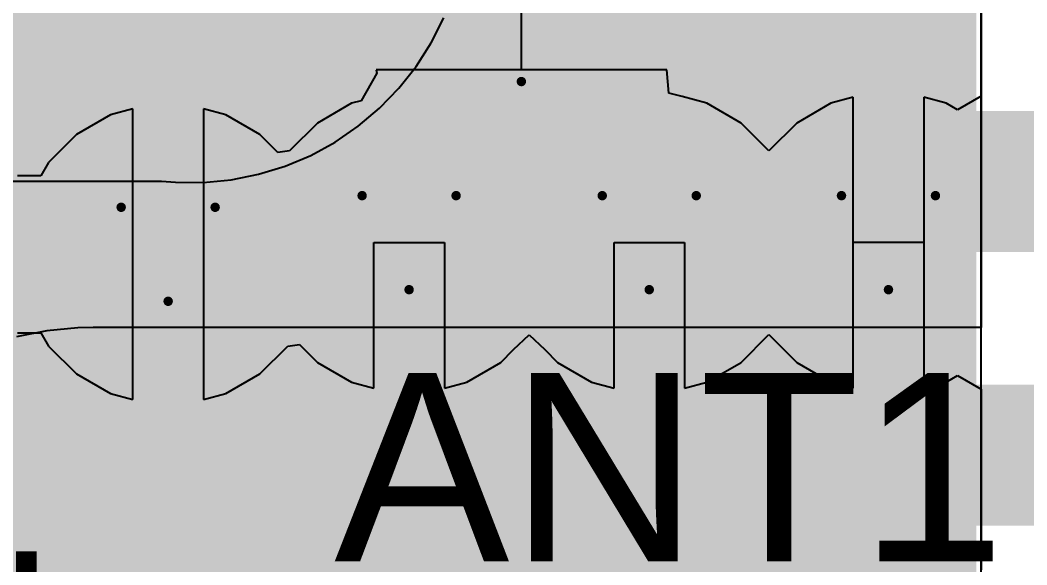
# Model space of a CAD drawing. Header units: inches. Extents: x -21 to 276, y -5 to 220.
# Drawn here: x 95.14 to 100.58, y 82.96 to 85.91 of the extents above; entities that cross this region are included whole.
import ezdxf

# ---------------------------------------------------------------- set-up
doc = ezdxf.new("R2010")
doc.units = ezdxf.units.IN
for name, color, linetype in [('Bottom Layer', 5, 'Continuous'), ('Bottom Solder', 6, 'Continuous'), ('Drill Drawing', 1, 'Continuous'), ('Ground', 16, 'Continuous'), ('Power + Signal', 76, 'Continuous'), ('Top Layer', 1, 'Continuous'), ('Top Overlay', 2, 'Continuous'), ('Top Solder', 216, 'Continuous'), ('Via Holes', 16, 'Continuous')]:
    doc.layers.add(name, color=color, linetype=linetype)
doc.styles.add('Arial', font='', dxfattribs={"height": 0.2})
doc.styles.get('Arial').set_extended_font_data('Arial')

msp = doc.modelspace()

# ---------------------------------------------------------------- hatches: boundary and pattern name
at = {"layer": 'Bottom Layer'}
msp.add_hatch(color=5, dxfattribs=at).paths.add_polyline_path([(90.3732, 73.5485), (100.3046, 73.5485), (100.3046, 86.3732), (90.3732, 86.3732)])
h = msp.add_hatch(color=5, dxfattribs=at)
edge = h.paths.add_edge_path()
edge.add_arc((97.8452, 85.8277), 0.3, 0, 360)
h = msp.add_hatch(color=5, dxfattribs=at)
edge = h.paths.add_edge_path()
edge.add_arc((97.2383, 84.7031), 0.3, 0, 360)
h = msp.add_hatch(color=5, dxfattribs=at)
edge = h.paths.add_edge_path()
edge.add_arc((98.5364, 84.7031), 0.3, 0, 360)
h = msp.add_hatch(color=5, dxfattribs=at)
edge = h.paths.add_edge_path()
edge.add_arc((99.8295, 84.7031), 0.3, 0, 360)
h = msp.add_hatch(color=5, dxfattribs=at)
edge = h.paths.add_edge_path()
edge.add_arc((95.9358, 84.6404), 0.3, 0, 360)
at = {"layer": 'Bottom Solder'}
h = msp.add_hatch(color=6, dxfattribs=at)
edge = h.paths.add_edge_path()
edge.add_arc((97.8452, 85.8277), 0.4016, 0, 360)
h = msp.add_hatch(color=6, dxfattribs=at)
edge = h.paths.add_edge_path()
edge.add_arc((97.2383, 84.7031), 0.4016, 0, 360)
h = msp.add_hatch(color=6, dxfattribs=at)
edge = h.paths.add_edge_path()
edge.add_arc((98.5364, 84.7031), 0.4016, 0, 360)
h = msp.add_hatch(color=6, dxfattribs=at)
edge = h.paths.add_edge_path()
edge.add_arc((99.8295, 84.7031), 0.4016, 0, 360)
h = msp.add_hatch(color=6, dxfattribs=at)
edge = h.paths.add_edge_path()
edge.add_arc((95.9358, 84.6404), 0.4016, 0, 360)
at = {"layer": 'Ground'}
msp.add_hatch(color=16, dxfattribs=at).paths.add_polyline_path([(90.3732, 73.0306), (100.3046, 73.0306), (100.3046, 86.3732), (90.3732, 86.3732)])
h = msp.add_hatch(color=16, dxfattribs=at)
edge = h.paths.add_edge_path()
edge.add_arc((97.8452, 85.8277), 0.3, 0, 360)
h = msp.add_hatch(color=16, dxfattribs=at)
edge = h.paths.add_edge_path()
edge.add_arc((97.2383, 84.7031), 0.3, 0, 360)
h = msp.add_hatch(color=16, dxfattribs=at)
edge = h.paths.add_edge_path()
edge.add_arc((98.5364, 84.7031), 0.3, 0, 360)
h = msp.add_hatch(color=16, dxfattribs=at)
edge = h.paths.add_edge_path()
edge.add_arc((99.8295, 84.7031), 0.3, 0, 360)
h = msp.add_hatch(color=16, dxfattribs=at)
edge = h.paths.add_edge_path()
edge.add_arc((95.9358, 84.6404), 0.3, 0, 360)
at = {"layer": 'Power + Signal'}
msp.add_hatch(color=76, dxfattribs=at).paths.add_polyline_path([(90.5021, 72.6284), (100.3046, 72.6284), (100.3046, 86.3732), (90.5021, 86.3732)])
h = msp.add_hatch(color=76, dxfattribs=at)
edge = h.paths.add_edge_path()
edge.add_arc((97.8452, 85.8277), 0.3, 0, 360)
h = msp.add_hatch(color=76, dxfattribs=at)
edge = h.paths.add_edge_path()
edge.add_arc((97.2383, 84.7031), 0.3, 0, 360)
h = msp.add_hatch(color=76, dxfattribs=at)
edge = h.paths.add_edge_path()
edge.add_arc((98.5364, 84.7031), 0.3, 0, 360)
h = msp.add_hatch(color=76, dxfattribs=at)
edge = h.paths.add_edge_path()
edge.add_arc((99.8295, 84.7031), 0.3, 0, 360)
h = msp.add_hatch(color=76, dxfattribs=at)
edge = h.paths.add_edge_path()
edge.add_arc((95.9358, 84.6404), 0.3, 0, 360)
at = {"layer": 'Top Layer'}
h = msp.add_hatch(color=1, dxfattribs=at)
edge = h.paths.add_edge_path()
edge.add_arc((97.8452, 85.8277), 0.3, 0, 360)
h = msp.add_hatch(color=1, dxfattribs=at)
edge = h.paths.add_edge_path()
edge.add_arc((97.2383, 84.7031), 0.3, 0, 360)
h = msp.add_hatch(color=1, dxfattribs=at)
edge = h.paths.add_edge_path()
edge.add_arc((98.5364, 84.7031), 0.3, 0, 360)
h = msp.add_hatch(color=1, dxfattribs=at)
edge = h.paths.add_edge_path()
edge.add_arc((99.8295, 84.7031), 0.3, 0, 360)
h = msp.add_hatch(color=1, dxfattribs=at)
edge = h.paths.add_edge_path()
edge.add_arc((95.9358, 84.6404), 0.3, 0, 360)
at = {"layer": 'Top Solder'}
h = msp.add_hatch(color=216, dxfattribs=at)
edge = h.paths.add_edge_path()
edge.add_arc((97.8452, 85.8277), 0.4016, 0, 360)
h = msp.add_hatch(color=216, dxfattribs=at)
edge = h.paths.add_edge_path()
edge.add_arc((97.2383, 84.7031), 0.4016, 0, 360)
h = msp.add_hatch(color=216, dxfattribs=at)
edge = h.paths.add_edge_path()
edge.add_arc((98.5364, 84.7031), 0.4016, 0, 360)
h = msp.add_hatch(color=216, dxfattribs=at)
edge = h.paths.add_edge_path()
edge.add_arc((99.8295, 84.7031), 0.4016, 0, 360)
h = msp.add_hatch(color=216, dxfattribs=at)
edge = h.paths.add_edge_path()
edge.add_arc((95.9358, 84.6404), 0.4016, 0, 360)
at = {"layer": 'Via Holes'}
h = msp.add_hatch(color=7, dxfattribs=at)
edge = h.paths.add_edge_path()
edge.add_arc((97.8452, 85.8277), 0.15, 0, 360)
h = msp.add_hatch(color=7, dxfattribs=at)
edge = h.paths.add_edge_path()
edge.add_arc((97.2383, 84.7031), 0.15, 0, 360)
h = msp.add_hatch(color=7, dxfattribs=at)
edge = h.paths.add_edge_path()
edge.add_arc((98.5364, 84.7031), 0.15, 0, 360)
h = msp.add_hatch(color=7, dxfattribs=at)
edge = h.paths.add_edge_path()
edge.add_arc((99.8295, 84.7031), 0.15, 0, 360)
h = msp.add_hatch(color=7, dxfattribs=at)
edge = h.paths.add_edge_path()
edge.add_arc((95.9358, 84.6404), 0.15, 0, 360)

# ---------------------------------------------------------------- linework, layer by layer
at = {"layer": 'Bottom Layer'}
for p, q in [((100.33, 65.8006), (100.33, 95.4822)), ((100.33, 87.1372), (100.33, 85.4938)), ((97.0644, 85.6196), (96.9794, 85.4702)), ((98.631, 85.6372), (97.0597, 85.6372)), ((97.0597, 85.6372), (97.0644, 85.6196)), ((98.6428, 85.5111), (98.631, 85.6372)), ((98.7134, 85.4922), (98.6428, 85.5111)), ((98.8483, 85.456), (98.7134, 85.4922)), ((100.33, 85.4938), (100.203, 85.4204)), ((96.9264, 85.456), (96.7422, 85.3496)), ((96.9794, 85.4702), (96.9264, 85.456)), ((99.0325, 85.3496), (98.8483, 85.456)), ((99.5177, 85.456), (99.3334, 85.3496)), ((99.639, 85.4885), (99.5177, 85.456)), ((99.639, 84.7031), (99.639, 85.4885)), ((100.1414, 85.456), (100.02, 85.4885)), ((100.02, 85.4885), (100.02, 84.7031)), ((100.203, 85.4204), (100.1414, 85.456)), ((95.6239, 85.3933), (95.4397, 85.2869)), ((95.7453, 85.4258), (95.6239, 85.3933)), ((95.7453, 84.6404), (95.7453, 85.4258)), ((96.2477, 85.3933), (96.1263, 85.4258)), ((96.1263, 85.4258), (96.1263, 84.6404)), ((96.4319, 85.2869), (96.2477, 85.3933)), ((96.7422, 85.3496), (96.5918, 85.1992)), ((99.183, 85.1992), (99.0325, 85.3496)), ((99.3334, 85.3496), (99.183, 85.1992)), ((95.4397, 85.2869), (95.2892, 85.1365)), ((96.528, 85.1908), (96.4319, 85.2869)), ((96.5918, 85.1992), (96.528, 85.1908)), ((95.2892, 85.1365), (95.248, 85.065)), ((95.248, 85.065), (95.121, 85.065)), ((97.0478, 83.9176), (97.0478, 84.7031)), ((97.0478, 84.7031), (97.4288, 84.7031)), ((97.4288, 84.7031), (97.4288, 83.9176)), ((98.3459, 83.9176), (98.3459, 84.7031)), ((98.3459, 84.7031), (98.7269, 84.7031)), ((98.7269, 84.7031), (98.7269, 83.9176)), ((99.639, 83.9176), (99.639, 84.7031)), ((100.02, 84.7031), (100.02, 83.9176)), ((95.7453, 83.8549), (95.7453, 84.6404)), ((96.1263, 84.6404), (96.1263, 83.8549)), ((95.121, 84.2157), (95.248, 84.2157)), ((95.248, 84.2157), (95.2892, 84.1442)), ((97.8034, 84.1254), (97.8874, 84.2046)), ((97.8874, 84.2046), (97.9714, 84.1254)), ((99.0325, 84.0565), (99.183, 84.2069)), ((99.183, 84.2069), (99.3334, 84.0565)), ((95.2892, 84.1442), (95.4397, 83.9938)), ((96.4319, 83.9938), (96.5824, 84.1442)), ((96.5824, 84.1442), (96.6461, 84.1526)), ((96.6461, 84.1526), (96.7422, 84.0565)), ((97.7344, 84.0565), (97.8034, 84.1254)), ((97.9714, 84.1254), (98.0403, 84.0565)), ((96.7422, 84.0565), (96.9264, 83.9501)), ((97.5502, 83.9501), (97.7344, 84.0565)), ((98.0403, 84.0565), (98.2245, 83.9501)), ((98.8483, 83.9501), (99.0325, 84.0565)), ((99.3334, 84.0565), (99.5177, 83.9501)), ((95.4397, 83.9938), (95.6239, 83.8874)), ((96.2477, 83.8874), (96.4319, 83.9938)), ((100.1414, 83.9501), (100.203, 83.9857)), ((100.203, 83.9857), (100.33, 83.9124)), ((96.9264, 83.9501), (97.0478, 83.9176)), ((97.4288, 83.9176), (97.5502, 83.9501)), ((98.2245, 83.9501), (98.3459, 83.9176)), ((98.7269, 83.9176), (98.8483, 83.9501)), ((99.5177, 83.9501), (99.639, 83.9176)), ((100.02, 83.9176), (100.1414, 83.9501)), ((95.6239, 83.8874), (95.7453, 83.8549)), ((96.1263, 83.8549), (96.2477, 83.8874)), ((100.33, 83.9124), (100.33, 82.9361))]:
    msp.add_line(p, q, dxfattribs=at)
at = {"layer": 'Drill Drawing'}
for points in [[(97.5912, 86.0817, 0.0508, 0.0508, 0), (97.8452, 85.5737, 0.0508, 0.0508, 0)], [(97.8452, 85.5737, 0.0508, 0.0508, 0), (98.0992, 86.0817, 0.0508, 0.0508, 0)], [(96.9843, 84.9571, 0.0508, 0.0508, 0), (97.4923, 84.9571, 0.0508, 0.0508, 0)], [(96.9843, 84.9571, 0.0508, 0.0508, 0), (97.2383, 84.4491, 0.0508, 0.0508, 0)], [(97.2383, 84.4491, 0.0508, 0.0508, 0), (97.4923, 84.9571, 0.0508, 0.0508, 0)], [(98.2824, 84.9571, 0.0508, 0.0508, 0), (98.7904, 84.9571, 0.0508, 0.0508, 0)], [(98.2824, 84.9571, 0.0508, 0.0508, 0), (98.5364, 84.4491, 0.0508, 0.0508, 0)], [(98.5364, 84.4491, 0.0508, 0.0508, 0), (98.7904, 84.9571, 0.0508, 0.0508, 0)], [(99.5755, 84.9571, 0.0508, 0.0508, 0), (100.0835, 84.9571, 0.0508, 0.0508, 0)], [(99.5755, 84.9571, 0.0508, 0.0508, 0), (99.8295, 84.4491, 0.0508, 0.0508, 0)], [(99.8295, 84.4491, 0.0508, 0.0508, 0), (100.0835, 84.9571, 0.0508, 0.0508, 0)], [(95.6818, 84.8944, 0.0508, 0.0508, 0), (96.1898, 84.8944, 0.0508, 0.0508, 0)], [(95.6818, 84.8944, 0.0508, 0.0508, 0), (95.9358, 84.3864, 0.0508, 0.0508, 0)], [(95.9358, 84.3864, 0.0508, 0.0508, 0), (96.1898, 84.8944, 0.0508, 0.0508, 0)]]:
    msp.add_lwpolyline(points, format="xyseb", dxfattribs=at)
for points in [[(97.8325, 85.5737, 0.0254, 0.0254, 1), (97.8579, 85.5737, 0.0254, 0.0254, 1)], [(97.8325, 85.5737, 0.0254, 0.0254, 1), (97.8579, 85.5737, 0.0254, 0.0254, 1)], [(96.9716, 84.9571, 0.0254, 0.0254, 1), (96.997, 84.9571, 0.0254, 0.0254, 1)], [(96.9716, 84.9571, 0.0254, 0.0254, 1), (96.997, 84.9571, 0.0254, 0.0254, 1)], [(97.4796, 84.9571, 0.0254, 0.0254, 1), (97.505, 84.9571, 0.0254, 0.0254, 1)], [(97.4796, 84.9571, 0.0254, 0.0254, 1), (97.505, 84.9571, 0.0254, 0.0254, 1)], [(98.2697, 84.9571, 0.0254, 0.0254, 1), (98.2951, 84.9571, 0.0254, 0.0254, 1)], [(98.2697, 84.9571, 0.0254, 0.0254, 1), (98.2951, 84.9571, 0.0254, 0.0254, 1)], [(98.7777, 84.9571, 0.0254, 0.0254, 1), (98.8031, 84.9571, 0.0254, 0.0254, 1)], [(98.7777, 84.9571, 0.0254, 0.0254, 1), (98.8031, 84.9571, 0.0254, 0.0254, 1)], [(99.5628, 84.9571, 0.0254, 0.0254, 1), (99.5882, 84.9571, 0.0254, 0.0254, 1)], [(99.5628, 84.9571, 0.0254, 0.0254, 1), (99.5882, 84.9571, 0.0254, 0.0254, 1)], [(100.0708, 84.9571, 0.0254, 0.0254, 1), (100.0962, 84.9571, 0.0254, 0.0254, 1)], [(100.0708, 84.9571, 0.0254, 0.0254, 1), (100.0962, 84.9571, 0.0254, 0.0254, 1)], [(95.6691, 84.8944, 0.0254, 0.0254, 1), (95.6945, 84.8944, 0.0254, 0.0254, 1)], [(95.6691, 84.8944, 0.0254, 0.0254, 1), (95.6945, 84.8944, 0.0254, 0.0254, 1)], [(96.1771, 84.8944, 0.0254, 0.0254, 1), (96.2025, 84.8944, 0.0254, 0.0254, 1)], [(96.1771, 84.8944, 0.0254, 0.0254, 1), (96.2025, 84.8944, 0.0254, 0.0254, 1)], [(97.2256, 84.4491, 0.0254, 0.0254, 1), (97.251, 84.4491, 0.0254, 0.0254, 1)], [(97.2256, 84.4491, 0.0254, 0.0254, 1), (97.251, 84.4491, 0.0254, 0.0254, 1)], [(98.5237, 84.4491, 0.0254, 0.0254, 1), (98.5491, 84.4491, 0.0254, 0.0254, 1)], [(98.5237, 84.4491, 0.0254, 0.0254, 1), (98.5491, 84.4491, 0.0254, 0.0254, 1)], [(99.8168, 84.4491, 0.0254, 0.0254, 1), (99.8422, 84.4491, 0.0254, 0.0254, 1)], [(99.8168, 84.4491, 0.0254, 0.0254, 1), (99.8422, 84.4491, 0.0254, 0.0254, 1)], [(95.9231, 84.3864, 0.0254, 0.0254, 1), (95.9485, 84.3864, 0.0254, 0.0254, 1)], [(95.9231, 84.3864, 0.0254, 0.0254, 1), (95.9485, 84.3864, 0.0254, 0.0254, 1)]]:
    msp.add_lwpolyline(points, format="xyseb", close=True, dxfattribs=at)
at = {"layer": 'Ground'}
for p, q in [((100.33, 65.8006), (100.33, 95.4822)), ((100.33, 87.1372), (100.33, 85.4938)), ((97.0644, 85.6196), (96.9794, 85.4702)), ((98.631, 85.6372), (97.0597, 85.6372)), ((97.0597, 85.6372), (97.0644, 85.6196)), ((98.6428, 85.5111), (98.631, 85.6372)), ((98.7134, 85.4922), (98.6428, 85.5111)), ((98.8483, 85.456), (98.7134, 85.4922)), ((100.33, 85.4938), (100.203, 85.4204)), ((96.9264, 85.456), (96.7422, 85.3496)), ((96.9794, 85.4702), (96.9264, 85.456)), ((99.0325, 85.3496), (98.8483, 85.456)), ((99.5177, 85.456), (99.3334, 85.3496)), ((99.639, 85.4885), (99.5177, 85.456)), ((99.639, 84.7031), (99.639, 85.4885)), ((100.1414, 85.456), (100.02, 85.4885)), ((100.02, 85.4885), (100.02, 84.7031)), ((100.203, 85.4204), (100.1414, 85.456)), ((95.6239, 85.3933), (95.4397, 85.2869)), ((95.7453, 85.4258), (95.6239, 85.3933)), ((95.7453, 84.6404), (95.7453, 85.4258)), ((96.2477, 85.3933), (96.1263, 85.4258)), ((96.1263, 85.4258), (96.1263, 84.6404)), ((96.4319, 85.2869), (96.2477, 85.3933)), ((96.7422, 85.3496), (96.5918, 85.1992)), ((99.183, 85.1992), (99.0325, 85.3496)), ((99.3334, 85.3496), (99.183, 85.1992)), ((95.4397, 85.2869), (95.2892, 85.1365)), ((96.528, 85.1908), (96.4319, 85.2869)), ((96.5918, 85.1992), (96.528, 85.1908)), ((95.2892, 85.1365), (95.248, 85.065)), ((95.248, 85.065), (95.121, 85.065)), ((97.0478, 83.9176), (97.0478, 84.7031)), ((97.0478, 84.7031), (97.4288, 84.7031)), ((97.4288, 84.7031), (97.4288, 83.9176)), ((98.3459, 83.9176), (98.3459, 84.7031)), ((98.3459, 84.7031), (98.7269, 84.7031)), ((98.7269, 84.7031), (98.7269, 83.9176)), ((99.639, 83.9176), (99.639, 84.7031)), ((100.02, 84.7031), (100.02, 83.9176)), ((95.7453, 83.8549), (95.7453, 84.6404)), ((96.1263, 84.6404), (96.1263, 83.8549)), ((95.121, 84.2157), (95.248, 84.2157)), ((95.248, 84.2157), (95.2892, 84.1442)), ((97.8034, 84.1254), (97.8874, 84.2046)), ((97.8874, 84.2046), (97.9714, 84.1254)), ((99.0325, 84.0565), (99.183, 84.2069)), ((99.183, 84.2069), (99.3334, 84.0565)), ((95.2892, 84.1442), (95.4397, 83.9938)), ((96.4319, 83.9938), (96.5824, 84.1442)), ((96.5824, 84.1442), (96.6461, 84.1526)), ((96.6461, 84.1526), (96.7422, 84.0565)), ((97.7344, 84.0565), (97.8034, 84.1254)), ((97.9714, 84.1254), (98.0403, 84.0565)), ((96.7422, 84.0565), (96.9264, 83.9501)), ((97.5502, 83.9501), (97.7344, 84.0565)), ((98.0403, 84.0565), (98.2245, 83.9501)), ((98.8483, 83.9501), (99.0325, 84.0565)), ((99.3334, 84.0565), (99.5177, 83.9501)), ((95.4397, 83.9938), (95.6239, 83.8874)), ((96.2477, 83.8874), (96.4319, 83.9938)), ((100.1414, 83.9501), (100.203, 83.9857)), ((100.203, 83.9857), (100.33, 83.9124)), ((96.9264, 83.9501), (97.0478, 83.9176)), ((97.4288, 83.9176), (97.5502, 83.9501)), ((98.2245, 83.9501), (98.3459, 83.9176)), ((98.7269, 83.9176), (98.8483, 83.9501)), ((99.5177, 83.9501), (99.639, 83.9176)), ((100.02, 83.9176), (100.1414, 83.9501)), ((95.6239, 83.8874), (95.7453, 83.8549)), ((96.1263, 83.8549), (96.2477, 83.8874)), ((100.33, 83.9124), (100.33, 82.9361))]:
    msp.add_line(p, q, dxfattribs=at)
at = {"layer": 'Power + Signal'}
for p, q in [((100.33, 65.8006), (100.33, 95.4822)), ((100.33, 87.1372), (100.33, 85.4938)), ((97.0644, 85.6196), (96.9794, 85.4702)), ((98.631, 85.6372), (97.0597, 85.6372)), ((97.0597, 85.6372), (97.0644, 85.6196)), ((98.6428, 85.5111), (98.631, 85.6372)), ((98.7134, 85.4922), (98.6428, 85.5111)), ((98.8483, 85.456), (98.7134, 85.4922)), ((100.33, 85.4938), (100.203, 85.4204)), ((96.9264, 85.456), (96.7422, 85.3496)), ((96.9794, 85.4702), (96.9264, 85.456)), ((99.0325, 85.3496), (98.8483, 85.456)), ((99.5177, 85.456), (99.3334, 85.3496)), ((99.639, 85.4885), (99.5177, 85.456)), ((99.639, 84.7031), (99.639, 85.4885)), ((100.1414, 85.456), (100.02, 85.4885)), ((100.02, 85.4885), (100.02, 84.7031)), ((100.203, 85.4204), (100.1414, 85.456)), ((95.6239, 85.3933), (95.4397, 85.2869)), ((95.7453, 85.4258), (95.6239, 85.3933)), ((95.7453, 84.6404), (95.7453, 85.4258)), ((96.2477, 85.3933), (96.1263, 85.4258)), ((96.1263, 85.4258), (96.1263, 84.6404)), ((96.4319, 85.2869), (96.2477, 85.3933)), ((96.7422, 85.3496), (96.5918, 85.1992)), ((99.183, 85.1992), (99.0325, 85.3496)), ((99.3334, 85.3496), (99.183, 85.1992)), ((95.4397, 85.2869), (95.2892, 85.1365)), ((96.528, 85.1908), (96.4319, 85.2869)), ((96.5918, 85.1992), (96.528, 85.1908)), ((95.2892, 85.1365), (95.248, 85.065)), ((95.248, 85.065), (95.121, 85.065)), ((97.0478, 83.9176), (97.0478, 84.7031)), ((97.0478, 84.7031), (97.4288, 84.7031)), ((97.4288, 84.7031), (97.4288, 83.9176)), ((98.3459, 83.9176), (98.3459, 84.7031)), ((98.3459, 84.7031), (98.7269, 84.7031)), ((98.7269, 84.7031), (98.7269, 83.9176)), ((99.639, 83.9176), (99.639, 84.7031)), ((100.02, 84.7031), (100.02, 83.9176)), ((95.7453, 83.8549), (95.7453, 84.6404)), ((96.1263, 84.6404), (96.1263, 83.8549)), ((95.121, 84.2157), (95.248, 84.2157)), ((95.248, 84.2157), (95.2892, 84.1442)), ((97.8034, 84.1254), (97.8874, 84.2046)), ((97.8874, 84.2046), (97.9714, 84.1254)), ((99.0325, 84.0565), (99.183, 84.2069)), ((99.183, 84.2069), (99.3334, 84.0565)), ((95.2892, 84.1442), (95.4397, 83.9938)), ((96.4319, 83.9938), (96.5824, 84.1442)), ((96.5824, 84.1442), (96.6461, 84.1526)), ((96.6461, 84.1526), (96.7422, 84.0565)), ((97.7344, 84.0565), (97.8034, 84.1254)), ((97.9714, 84.1254), (98.0403, 84.0565)), ((96.7422, 84.0565), (96.9264, 83.9501)), ((97.5502, 83.9501), (97.7344, 84.0565)), ((98.0403, 84.0565), (98.2245, 83.9501)), ((98.8483, 83.9501), (99.0325, 84.0565)), ((99.3334, 84.0565), (99.5177, 83.9501)), ((95.4397, 83.9938), (95.6239, 83.8874)), ((96.2477, 83.8874), (96.4319, 83.9938)), ((100.1414, 83.9501), (100.203, 83.9857)), ((100.203, 83.9857), (100.33, 83.9124)), ((96.9264, 83.9501), (97.0478, 83.9176)), ((97.4288, 83.9176), (97.5502, 83.9501)), ((98.2245, 83.9501), (98.3459, 83.9176)), ((98.7269, 83.9176), (98.8483, 83.9501)), ((99.5177, 83.9501), (99.639, 83.9176)), ((100.02, 83.9176), (100.1414, 83.9501)), ((95.6239, 83.8874), (95.7453, 83.8549)), ((96.1263, 83.8549), (96.2477, 83.8874)), ((100.33, 83.9124), (100.33, 82.9361))]:
    msp.add_line(p, q, dxfattribs=at)
at = {"layer": 'Top Layer'}
for p, q in [((100.33, 65.8006), (100.33, 95.4822)), ((100.33, 88.8008), (100.33, 84.2447)), ((100.33, 87.1372), (100.33, 85.4938)), ((97.8452, 85.6372), (97.8452, 86.0182)), ((97.358, 85.7825), (97.4257, 85.9171)), ((97.277, 85.6555), (97.358, 85.7825)), ((97.1836, 85.5372), (97.277, 85.6555)), ((98.631, 85.6372), (97.8452, 85.6372)), ((98.6428, 85.5111), (98.631, 85.6372)), ((97.0787, 85.429), (97.1836, 85.5372)), ((98.7134, 85.4922), (98.6428, 85.5111)), ((98.8483, 85.456), (98.7134, 85.4922)), ((100.33, 85.4938), (100.203, 85.4204)), ((99.0325, 85.3496), (98.8483, 85.456)), ((99.5177, 85.456), (99.3334, 85.3496)), ((99.639, 85.4885), (99.5177, 85.456)), ((99.639, 84.7031), (99.639, 85.4885)), ((100.1414, 85.456), (100.02, 85.4885)), ((100.02, 85.4885), (100.02, 84.7031)), ((100.203, 85.4204), (100.1414, 85.456)), ((96.9635, 85.3319), (97.0787, 85.429)), ((96.8391, 85.2469), (96.9635, 85.3319)), ((99.183, 85.1992), (99.0325, 85.3496)), ((99.3334, 85.3496), (99.183, 85.1992)), ((96.7068, 85.1748), (96.8391, 85.2469)), ((96.5678, 85.1165), (96.7068, 85.1748)), ((96.4237, 85.0725), (96.5678, 85.1165)), ((96.2759, 85.0432), (96.4237, 85.0725)), ((93.9223, 85.0361), (95.9001, 85.0361)), ((95.9001, 85.0361), (95.9752, 85.03)), ((95.9752, 85.03), (96.1259, 85.029)), ((96.1259, 85.029), (96.2759, 85.0432)), ((100.02, 84.7031), (99.639, 84.7031)), ((95.4468, 84.2427), (95.2801, 84.2263)), ((95.5306, 84.2447), (95.4468, 84.2427)), ((100.33, 84.2447), (95.5306, 84.2447)), ((95.2801, 84.2263), (95.1157, 84.1936))]:
    msp.add_line(p, q, dxfattribs=at)
for points in [[(96.897, 86.8386, 0.762, 0.762, -0.414214), (95.758, 85.6996, 0.762, 0.762, 0)], [(93.7006, 85.6996, 0.762, 0.762, 0), (95.758, 85.6996, 0.762, 0.762, 0)], [(98.6798, 85.0331, 0.762, 0.762, 0), (98.6798, 85.0361, 0.762, 0.762, 0)], [(98.6798, 85.0331, 0.762, 0.762, 0), (101.1471, 85.0331, 0.762, 0.762, 0)], [(94.4907, 82.4511, 0.762, 0.762, -0.414214), (95.5944, 83.5548, 0.762, 0.762, 0)], [(95.5944, 83.5548, 0.762, 0.762, 0), (101.1464, 83.5548, 0.762, 0.762, 0)]]:
    msp.add_lwpolyline(points, format="xyseb", dxfattribs=at)
for points in [[(95.5675, 85.6996, 0.381, 0.381, 1), (95.9485, 85.6996, 0.381, 0.381, 1)], [(95.5675, 85.6996, 0.381, 0.381, 1), (95.9485, 85.6996, 0.381, 0.381, 1)], [(98.4893, 85.0361, 0.381, 0.381, 1), (98.8703, 85.0361, 0.381, 0.381, 1)], [(98.4893, 85.0331, 0.381, 0.381, 1), (98.8703, 85.0331, 0.381, 0.381, 1)], [(98.4893, 85.0331, 0.381, 0.381, 1), (98.8703, 85.0331, 0.381, 0.381, 1)], [(95.4039, 83.5548, 0.381, 0.381, 1), (95.7849, 83.5548, 0.381, 0.381, 1)], [(95.4039, 83.5548, 0.381, 0.381, 1), (95.7849, 83.5548, 0.381, 0.381, 1)]]:
    msp.add_lwpolyline(points, format="xyseb", close=True, dxfattribs=at)

# ---------------------------------------------------------------- texts
at = {"layer": 'Top Overlay', "style": 'Arial'}
msp.add_text('ANT1', height=1.016, dxfattribs=at).set_placement((96.8338, 82.982))
msp.add_text('C31', height=1.016, rotation=90, dxfattribs=at).set_placement((95.2244, 80.5014))

doc.saveas('drawing.dxf')
